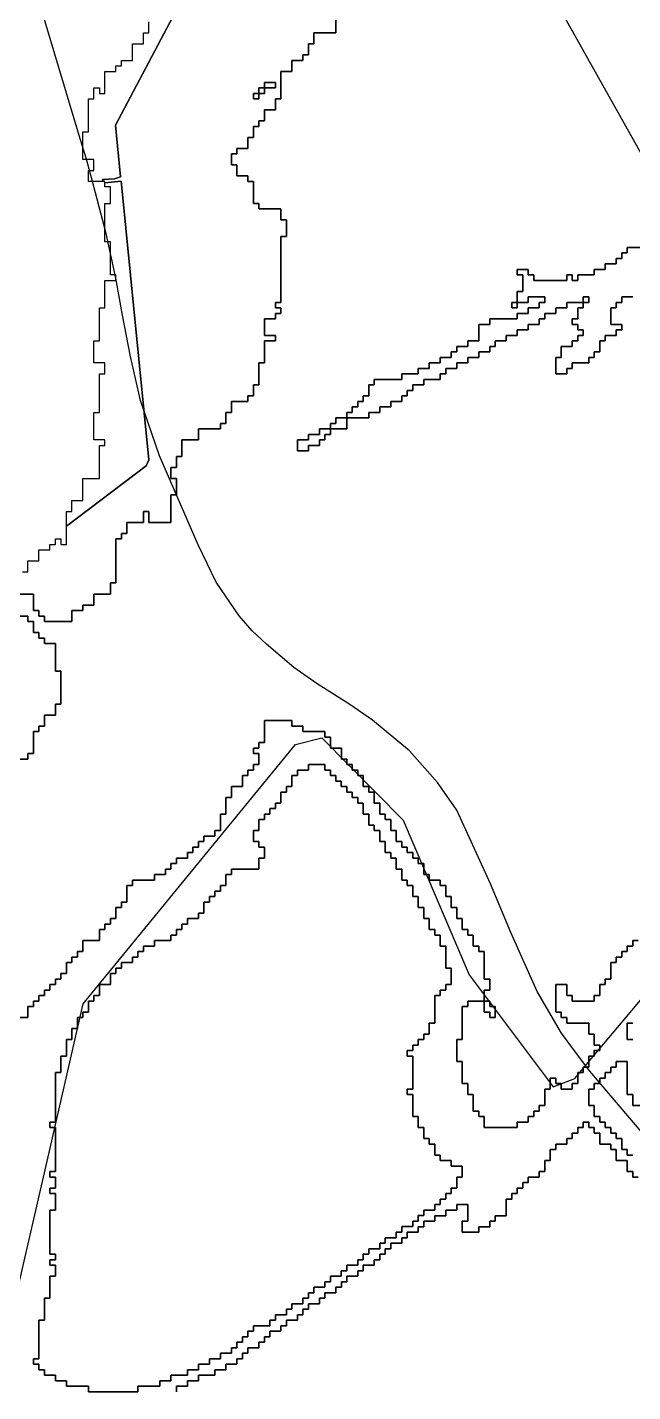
# Model space of a CAD drawing. Header units: metres. Extents: x 553506 to 563855, y 142925 to 150243.
# Drawn here: x 554495.8 to 554716, y 145238 to 145734 of the extents above; entities that cross this region are included whole.
import ezdxf

# ---------------------------------------------------------------- set-up
doc = ezdxf.new("R2010")
doc.units = ezdxf.units.M
for name, color, linetype in [('C-FLOOD_ZONE_3', 150, 'Continuous'), ('C-ROADS', 33, 'Continuous'), ('C-WATERWAYS', 5, 'Continuous')]:
    doc.layers.add(name, color=color, linetype=linetype)

msp = doc.modelspace()

# ---------------------------------------------------------------- linework, layer by layer
at = {"layer": 'C-FLOOD_ZONE_3'}
for points in [[(554494, 145536), (554496, 145536), (554496, 145540), (554500, 145540), (554500, 145544), (554504, 145544), (554504, 145546), (554506, 145546), (554506, 145548), (554508, 145548), (554508, 145546), (554510, 145546), (554510, 145552.711), (554539.0645, 145574.5958), (554540.0101, 145576.7236), (554529.8803, 145678.0711), (554524, 145677.4387), (554524, 145678), (554523.4009, 145678), (554523.13, 145678.68), (554527.48, 145678.93), (554529.7264, 145679.6114), (554527.8486, 145698.3984), (554605.7525, 145845.5548)], [(554605.7525, 145845.5548), (554527.8486, 145698.3984), (554529.7264, 145679.6114), (554527.48, 145678.93), (554523.13, 145678.68), (554523.4009, 145678), (554518, 145678), (554518, 145682), (554520, 145682), (554520, 145686), (554516, 145686), (554516, 145690), (554516, 145696), (554518, 145696), (554518, 145708), (554520, 145708), (554520, 145712), (554522, 145712), (554522, 145710), (554524, 145710), (554524, 145718), (554528, 145718), (554528, 145720), (554530, 145720), (554530, 145722), (554534, 145722), (554534, 145722), (554534, 145728), (554538, 145728), (554538, 145732), (554540, 145732), (554540, 145736)], [(554608, 145738), (554608, 145732), (554602, 145732), (554600, 145732), (554600, 145728), (554598, 145728), (554598, 145724), (554596, 145724), (554596, 145722), (554592, 145722), (554592, 145718), (554588, 145718), (554588, 145708), (554586, 145708), (554586, 145704), (554582, 145704), (554582, 145700), (554580, 145700), (554580, 145698), (554578, 145698), (554578, 145694), (554576, 145694), (554576, 145690), (554572, 145690), (554572, 145688), (554570, 145688), (554570, 145684), (554572, 145684), (554572, 145680), (554576, 145680), (554576, 145678), (554578, 145678), (554578, 145670), (554580, 145670), (554580, 145668), (554588, 145668), (554588, 145664), (554590, 145664), (554590, 145658), (554588, 145658), (554588, 145634), (554586, 145634), (554586, 145632), (554588, 145632), (554588, 145630), (554586, 145630), (554586, 145628), (554582, 145628), (554582, 145622), (554586, 145622), (554586, 145620), (554582, 145620), (554582, 145612), (554580, 145612), (554580, 145604), (554578, 145604), (554578, 145600), (554576, 145600), (554576, 145598), (554570, 145598), (554570, 145594), (554568, 145594), (554568, 145590), (554566, 145590), (554566, 145588), (554558, 145588), (554558, 145584), (554552, 145584), (554552, 145578), (554550, 145578), (554550, 145574), (554548, 145574), (554548, 145570), (554550, 145570), (554550, 145564), (554548, 145564), (554548, 145554), (554540, 145554), (554540, 145558), (554538, 145558), (554538, 145554), (554532, 145554), (554532, 145550), (554530, 145550), (554530, 145548), (554528, 145548), (554528, 145532), (554526, 145532), (554526, 145528), (554520, 145528), (554520, 145524), (554516, 145524), (554516, 145522), (554512, 145522), (554512, 145518), (554502, 145518), (554502, 145520), (554500, 145520), (554500, 145522), (554498, 145522), (554498, 145528), (554490, 145528)], [(554490, 145528), (554498, 145528), (554498, 145522), (554500, 145522), (554500, 145520), (554502, 145520), (554502, 145518), (554512, 145518), (554512, 145522), (554516, 145522), (554516, 145524), (554520, 145524), (554520, 145528), (554526, 145528), (554526, 145532), (554528, 145532), (554528, 145548), (554530, 145548), (554530, 145550), (554532, 145550), (554532, 145554), (554538, 145554), (554538, 145558), (554540, 145558), (554540, 145554), (554548, 145554), (554548, 145564), (554550, 145564), (554550, 145570), (554548, 145570), (554548, 145574), (554550, 145574), (554550, 145578), (554552, 145578), (554552, 145584), (554558, 145584), (554558, 145588), (554566, 145588), (554566, 145590), (554568, 145590), (554568, 145594), (554570, 145594), (554570, 145598), (554576, 145598), (554576, 145600), (554578, 145600), (554578, 145604), (554580, 145604), (554580, 145612), (554582, 145612), (554582, 145620), (554586, 145620), (554586, 145622), (554582, 145622), (554582, 145628), (554586, 145628), (554586, 145630), (554588, 145630), (554588, 145632), (554586, 145632), (554586, 145634), (554588, 145634), (554588, 145658), (554590, 145658), (554590, 145664), (554588, 145664), (554588, 145668), (554580, 145668), (554580, 145670), (554578, 145670), (554578, 145678), (554576, 145678), (554576, 145680), (554572, 145680), (554572, 145684), (554570, 145684), (554570, 145688), (554572, 145688), (554572, 145690), (554576, 145690), (554576, 145694), (554578, 145694), (554578, 145698), (554580, 145698), (554580, 145700), (554582, 145700), (554582, 145704), (554586, 145704), (554586, 145708), (554588, 145708), (554588, 145718), (554592, 145718), (554592, 145722), (554596, 145722), (554596, 145724), (554598, 145724), (554598, 145728), (554600, 145728), (554600, 145732), (554602, 145732), (554608, 145732), (554608, 145738)], [(554716.0006, 145635.9994), (554712.001, 145635.999), (554712.0006, 145633.9994), (554710.001, 145633.999), (554710.0006, 145631.9994), (554708.001, 145631.999), (554708.001, 145626.001), (554712.0006, 145626.0006), (554712.0006, 145623.9994), (554710.001, 145623.999), (554710.0006, 145621.9994), (554706.001, 145621.999), (554706.0006, 145619.9994), (554704.001, 145619.999), (554704.0006, 145615.9994), (554702.001, 145615.999), (554702.0006, 145613.9994), (554700.001, 145613.999), (554700.0006, 145611.9994), (554694.001, 145611.999), (554694.0006, 145609.9994), (554692.001, 145609.999), (554692.0006, 145607.9994), (554687.9994, 145607.9994), (554687.9994, 145614.0006), (554689.999, 145614.001), (554689.9994, 145618.0006), (554693.999, 145618.001), (554693.9994, 145620.0006), (554695.999, 145620.001), (554695.9994, 145622.0006), (554697.999, 145622.001), (554697.999, 145623.999), (554695.9994, 145623.9994), (554695.999, 145625.999), (554693.9994, 145625.9994), (554693.9994, 145628.0006), (554695.999, 145628.001), (554695.9994, 145632.0006), (554697.999, 145632.001), (554698, 145634), (554692.001, 145633.999), (554692.0006, 145631.9994), (554688.001, 145631.999), (554688.0006, 145629.9994), (554684.001, 145629.999), (554684.0006, 145627.9994), (554682.001, 145627.999), (554682.0006, 145625.9994), (554678.001, 145625.999), (554678.0006, 145623.9994), (554674.001, 145623.999), (554674.0006, 145621.9994), (554670.001, 145621.999), (554670.0006, 145619.9994), (554666.001, 145619.999), (554666.0006, 145617.9994), (554664.001, 145617.999), (554664.0006, 145615.9994), (554660.001, 145615.999), (554660.0006, 145613.9994), (554656.001, 145613.999), (554656.0006, 145611.9994), (554652.001, 145611.999), (554652.0006, 145609.9994), (554648.001, 145609.999), (554648.0006, 145607.9994), (554646.001, 145607.999), (554646.0006, 145605.9994), (554640.001, 145605.999), (554640.0006, 145603.9994), (554636.001, 145603.999), (554636.0006, 145601.9994), (554634.001, 145601.999), (554634.0006, 145599.9994), (554632.001, 145599.999), (554632.0006, 145597.9994), (554628.001, 145597.999), (554628.0006, 145595.9994), (554624.001, 145595.999), (554624.0006, 145593.9994), (554620.001, 145593.999), (554620.0006, 145591.9994), (554612, 145592), (554611.9994, 145594.0006), (554613.999, 145594.001), (554613.9994, 145596.0006), (554615.999, 145596.001), (554615.9994, 145598.0006), (554617.999, 145598.001), (554617.9994, 145600.0006), (554619.999, 145600.001), (554619.9994, 145604.0006), (554621.999, 145604.001), (554621.9994, 145606.0006), (554631.999, 145606.001), (554631.9994, 145608.0006), (554637.999, 145608.001), (554637.9994, 145610.0006), (554641.999, 145610.001), (554641.9994, 145612.0006), (554645.999, 145612.001), (554645.9994, 145614.0006), (554649.999, 145614.001), (554649.9994, 145616.0006), (554651.999, 145616.001), (554651.9994, 145618.0006), (554655.999, 145618.001), (554655.9994, 145620.0006), (554659.999, 145620.001), (554659.9994, 145626.0006), (554663.999, 145626.001), (554663.9994, 145628.0006), (554673.999, 145628.001), (554673.9994, 145630.0006), (554677.999, 145630.001), (554677.9994, 145632.0006), (554681.999, 145632.001), (554681.9994, 145634.0006), (554683.999, 145634.001), (554683.999, 145635.999), (554678.001, 145635.999), (554678.0006, 145633.9994), (554674, 145634), (554673.9994, 145638.0006), (554675.999, 145638.001), (554675.999, 145643.999), (554673.9994, 145643.9994), (554673.9994, 145646.0006), (554678.0006, 145646.0006), (554678.001, 145644.001), (554680.0006, 145644.0006), (554680.001, 145642.001), (554691.999, 145642.001), (554691.9994, 145644.0006), (554694.0006, 145644.0006), (554694.001, 145642.001), (554695.999, 145642.001), (554695.9994, 145644.0006), (554701.999, 145644.001), (554701.9994, 145646.0006), (554705.999, 145646.001), (554705.9994, 145648.0006), (554709.999, 145648.001), (554709.9994, 145650.0006), (554711.999, 145650.001), (554711.9994, 145652.0006), (554713.999, 145652.001), (554713.9994, 145654.0006), (554720, 145654.001)], [(554720, 145654.001), (554713.9994, 145654.0006), (554713.999, 145652.001), (554711.9994, 145652.0006), (554711.999, 145650.001), (554709.9994, 145650.0006), (554709.999, 145648.001), (554705.9994, 145648.0006), (554705.999, 145646.001), (554701.9994, 145646.0006), (554701.999, 145644.001), (554695.9994, 145644.0006), (554695.999, 145642.001), (554694.001, 145642.001), (554694.0006, 145644.0006), (554691.9994, 145644.0006), (554691.999, 145642.001), (554680.001, 145642.001), (554680.0006, 145644.0006), (554678.001, 145644.001), (554678.0006, 145646.0006), (554673.9994, 145646.0006), (554673.9994, 145643.9994), (554675.999, 145643.999), (554675.999, 145638.001), (554673.9994, 145638.0006), (554674, 145634), (554678.0006, 145633.9994), (554678.001, 145635.999), (554683.999, 145635.999), (554683.999, 145634.001), (554681.9994, 145634.0006), (554681.999, 145632.001), (554677.9994, 145632.0006), (554677.999, 145630.001), (554673.9994, 145630.0006), (554673.999, 145628.001), (554663.9994, 145628.0006), (554663.999, 145626.001), (554659.9994, 145626.0006), (554659.999, 145620.001), (554655.9994, 145620.0006), (554655.999, 145618.001), (554651.9994, 145618.0006), (554651.999, 145616.001), (554649.9994, 145616.0006), (554649.999, 145614.001), (554645.9994, 145614.0006), (554645.999, 145612.001), (554641.9994, 145612.0006), (554641.999, 145610.001), (554637.9994, 145610.0006), (554637.999, 145608.001), (554631.9994, 145608.0006), (554631.999, 145606.001), (554621.9994, 145606.0006), (554621.999, 145604.001), (554619.9994, 145604.0006), (554619.999, 145600.001), (554617.9994, 145600.0006), (554617.999, 145598.001), (554615.9994, 145598.0006), (554615.999, 145596.001), (554613.9994, 145596.0006), (554613.999, 145594.001), (554611.9994, 145594.0006), (554612, 145592), (554620.0006, 145591.9994), (554620.001, 145593.999), (554624.0006, 145593.9994), (554624.001, 145595.999), (554628.0006, 145595.9994), (554628.001, 145597.999), (554632.0006, 145597.9994), (554632.001, 145599.999), (554634.0006, 145599.9994), (554634.001, 145601.999), (554636.0006, 145601.9994), (554636.001, 145603.999), (554640.0006, 145603.9994), (554640.001, 145605.999), (554646.0006, 145605.9994), (554646.001, 145607.999), (554648.0006, 145607.9994), (554648.001, 145609.999), (554652.0006, 145609.9994), (554652.001, 145611.999), (554656.0006, 145611.9994), (554656.001, 145613.999), (554660.0006, 145613.9994), (554660.001, 145615.999), (554664.0006, 145615.9994), (554664.001, 145617.999), (554666.0006, 145617.9994), (554666.001, 145619.999), (554670.0006, 145619.9994), (554670.001, 145621.999), (554674.0006, 145621.9994), (554674.001, 145623.999), (554678.0006, 145623.9994), (554678.001, 145625.999), (554682.0006, 145625.9994), (554682.001, 145627.999), (554684.0006, 145627.9994), (554684.001, 145629.999), (554688.0006, 145629.9994), (554688.001, 145631.999), (554692.0006, 145631.9994), (554692.001, 145633.999), (554698, 145634), (554697.999, 145632.001), (554695.9994, 145632.0006), (554695.999, 145628.001), (554693.9994, 145628.0006), (554693.9994, 145625.9994), (554695.999, 145625.999), (554695.9994, 145623.9994), (554697.999, 145623.999), (554697.999, 145622.001), (554695.9994, 145622.0006), (554695.999, 145620.001), (554693.9994, 145620.0006), (554693.999, 145618.001), (554689.9994, 145618.0006), (554689.999, 145614.001), (554687.9994, 145614.0006), (554687.9994, 145607.9994), (554692.0006, 145607.9994), (554692.001, 145609.999), (554694.0006, 145609.9994), (554694.001, 145611.999), (554700.0006, 145611.9994), (554700.001, 145613.999), (554702.0006, 145613.9994), (554702.001, 145615.999), (554704.0006, 145615.9994), (554704.001, 145619.999), (554706.0006, 145619.9994), (554706.001, 145621.999), (554710.0006, 145621.9994), (554710.001, 145623.999), (554712.0006, 145623.9994), (554712.0006, 145626.0006), (554708.001, 145626.001), (554708.001, 145631.999), (554710.0006, 145631.9994), (554710.001, 145633.999), (554712.0006, 145633.9994), (554712.001, 145635.999), (554716.0006, 145635.9994)], [(554492, 145520), (554496, 145520), (554496, 145518), (554498, 145518), (554498, 145514), (554500, 145514), (554500, 145512), (554502, 145512), (554502, 145510), (554506, 145510), (554506, 145500), (554508, 145500), (554508, 145488), (554506, 145488), (554506, 145484), (554502, 145484), (554502, 145480), (554500, 145480), (554500, 145478), (554498, 145478), (554498, 145470), (554496, 145470), (554496, 145468), (554492, 145468)], [(554492, 145468), (554496, 145468), (554496, 145470), (554498, 145470), (554498, 145478), (554500, 145478), (554500, 145480), (554502, 145480), (554502, 145484), (554506, 145484), (554506, 145488), (554508, 145488), (554508, 145500), (554506, 145500), (554506, 145510), (554502, 145510), (554502, 145512), (554500, 145512), (554500, 145514), (554498, 145514), (554498, 145518), (554496, 145518), (554496, 145520), (554492, 145520)], [(554491.9994, 145374.0006), (554495.999, 145374.001), (554495.999, 145376), (554495.9994, 145378.0006), (554497.999, 145378.001), (554497.9994, 145380.0006), (554499.999, 145380.001), (554499.9994, 145382.0006), (554501.999, 145382.001), (554501.9994, 145384.0006), (554503.999, 145384.001), (554503.9994, 145386.0006), (554505.999, 145386.001), (554505.9994, 145388.0006), (554507.999, 145388.001), (554507.9994, 145390.0006), (554509.999, 145390.001), (554509.9994, 145394.0006), (554511.999, 145394.001), (554511.9994, 145396.0006), (554513.999, 145396.001), (554513.9994, 145398.0006), (554515.999, 145398.001), (554515.9994, 145402.0006), (554521.999, 145402.001), (554521.9994, 145406.0006), (554523.999, 145406.001), (554523.9994, 145408.0006), (554525.999, 145408.001), (554525.9994, 145410.0006), (554527.999, 145410.001), (554527.9994, 145414.0006), (554529.999, 145414.001), (554529.9994, 145416.0006), (554531.999, 145416.001), (554531.9994, 145422.0006), (554533.999, 145422.001), (554533.9994, 145424.0006), (554538, 145424.001), (554541.999, 145424.001), (554541.9994, 145426.0006), (554544, 145426.001), (554545.999, 145426.001), (554545.9994, 145428.0006), (554547.999, 145428.001), (554547.9994, 145430.0006), (554549.999, 145430.001), (554549.9994, 145432.0006), (554553.999, 145432.001), (554553.9994, 145434.0006), (554555.999, 145434.001), (554555.9994, 145436.0006), (554557.999, 145436.001), (554557.9994, 145438.0006), (554559.999, 145438.001), (554559.9994, 145440.0006), (554563.999, 145440.001), (554563.9994, 145442.0006), (554565.999, 145442.001), (554565.999, 145444), (554565.9994, 145448.0006), (554567.999, 145448.001), (554567.9994, 145454.0006), (554569.999, 145454.001), (554569.9994, 145458.0006), (554573.999, 145458.001), (554573.9994, 145462.0006), (554575.999, 145462.001), (554575.9994, 145464.0006), (554577.999, 145464.001), (554577.9994, 145466.0006), (554579.999, 145466.001), (554579.999, 145469.999), (554577.9994, 145469.9994), (554577.9994, 145472.0006), (554579.999, 145472.001), (554579.9994, 145474.0006), (554581.999, 145474.001), (554581.9994, 145482.0006), (554592.0006, 145482.0006), (554592.001, 145480.001), (554596.0006, 145480.0006), (554596.001, 145478.001), (554604.0006, 145478.0006), (554604.001, 145476.001), (554606.0006, 145476.0006), (554606.001, 145472.001), (554610.0006, 145472.0006), (554610.001, 145468.001), (554612.0006, 145468.0006), (554612.001, 145466.001), (554614.0006, 145466.0006), (554614.001, 145464.001), (554616.0006, 145464.0006), (554616.001, 145462.001), (554618.0006, 145462.0006), (554618.001, 145460), (554618.001, 145458.001), (554620.0006, 145458.0006), (554620.001, 145456.001), (554622.0006, 145456.0006), (554622.001, 145452.001), (554624.0006, 145452.0006), (554624.001, 145450), (554624.001, 145448.001), (554626.0006, 145448.0006), (554626.001, 145446.001), (554628.0006, 145446.0006), (554628.001, 145444), (554628.001, 145442.001), (554630.0006, 145442.0006), (554630.001, 145440), (554630.001, 145438.001), (554632.0006, 145438.0006), (554632.001, 145436.001), (554634.0006, 145436.0006), (554634.001, 145434.001), (554636.0006, 145434.0006), (554636.001, 145432.001), (554638.0006, 145432.0006), (554638.001, 145430.001), (554640.0006, 145430.0006), (554640.001, 145426.001), (554642.0006, 145426.0006), (554642.001, 145424.001), (554646.0006, 145424.0006), (554646.001, 145422.001), (554648.0006, 145422.0006), (554648.001, 145418.001), (554650.0006, 145418.0006), (554650.001, 145416), (554650.001, 145414.001), (554652.0006, 145414.0006), (554652.001, 145410.001), (554654.0006, 145410.0006), (554654.001, 145406.001), (554656.0006, 145406.0006), (554656.001, 145404.001), (554658.0006, 145404.0006), (554658.001, 145400.001), (554660.0006, 145400.0006), (554660.001, 145398.001), (554662.0006, 145398.0006), (554662.001, 145388.001), (554664.0006, 145388.0006), (554664.0006, 145383.9994), (554662.001, 145383.999), (554662, 145380), (554656.001, 145379.999), (554656.0006, 145377.9994), (554654.001, 145377.999), (554654.0006, 145365.9994), (554652.001, 145365.999), (554652.001, 145358.001), (554654.0006, 145358.0006), (554654.001, 145350.001), (554656.0006, 145350.0006), (554656.001, 145346.001), (554658.0006, 145346.0006), (554658.001, 145342), (554658.001, 145340.001), (554660.0006, 145340.0006), (554660.001, 145338.001), (554662.0006, 145338.0006), (554662.001, 145334.001), (554673.999, 145334.001), (554673.9994, 145336.0006), (554677.999, 145336.001), (554677.9994, 145338.0006), (554679.999, 145338.001), (554679.9994, 145340.0006), (554681.999, 145340.001), (554681.9994, 145342.0006), (554683.999, 145342.001), (554683.9994, 145348.0006), (554685.999, 145348.001), (554685.9994, 145352.0006), (554688.0006, 145352.0006), (554688.001, 145350.001), (554690.0006, 145350.0006), (554690.001, 145348.001), (554693.999, 145348.001), (554693.9994, 145350.0006), (554695.999, 145350.001), (554695.9994, 145354.0006), (554697.999, 145354.001), (554697.9994, 145356.0006), (554699.999, 145356.001), (554699.999, 145358), (554699.9994, 145360.0006), (554701.999, 145360.001), (554701.9994, 145362.0006), (554703.999, 145362.001), (554703.999, 145363.999), (554701.9994, 145363.9994), (554701.999, 145367.999), (554699.9994, 145367.9994), (554699.999, 145370), (554699.999, 145371.999), (554691.9994, 145371.9994), (554691.999, 145373.999), (554689.9994, 145373.9994), (554689.999, 145375.999), (554687.9994, 145375.9994), (554687.9994, 145386.0006), (554692.0006, 145386.0006), (554692.001, 145382.001), (554694.0006, 145382.0006), (554694.001, 145380.001), (554701.999, 145380.001), (554701.9994, 145382.0006), (554703.999, 145382.001), (554703.9994, 145386.0006), (554705.999, 145386.001), (554705.9994, 145388.0006), (554707.999, 145388.001), (554707.9994, 145394.0006), (554709.999, 145394.001), (554709.9994, 145396.0006), (554711.999, 145396.001), (554711.9994, 145398.0006), (554713.999, 145398.001), (554713.9994, 145400.0006), (554715.999, 145400.001), (554715.9994, 145402.0006), (554717.999, 145402.001)], [(554717.999, 145402.001), (554715.9994, 145402.0006), (554715.999, 145400.001), (554713.9994, 145400.0006), (554713.999, 145398.001), (554711.9994, 145398.0006), (554711.999, 145396.001), (554709.9994, 145396.0006), (554709.999, 145394.001), (554707.9994, 145394.0006), (554707.999, 145388.001), (554705.9994, 145388.0006), (554705.999, 145386.001), (554703.9994, 145386.0006), (554703.999, 145382.001), (554701.9994, 145382.0006), (554701.999, 145380.001), (554694.001, 145380.001), (554694.0006, 145382.0006), (554692.001, 145382.001), (554692.0006, 145386.0006), (554687.9994, 145386.0006), (554687.9994, 145375.9994), (554689.999, 145375.999), (554689.9994, 145373.9994), (554691.999, 145373.999), (554691.9994, 145371.9994), (554699.999, 145371.999), (554699.999, 145370), (554699.9994, 145367.9994), (554701.999, 145367.999), (554701.9994, 145363.9994), (554703.999, 145363.999), (554703.999, 145362.001), (554701.9994, 145362.0006), (554701.999, 145360.001), (554699.9994, 145360.0006), (554699.999, 145358), (554699.999, 145356.001), (554697.9994, 145356.0006), (554697.999, 145354.001), (554695.9994, 145354.0006), (554695.999, 145350.001), (554693.9994, 145350.0006), (554693.999, 145348.001), (554690.001, 145348.001), (554690.0006, 145350.0006), (554688.001, 145350.001), (554688.0006, 145352.0006), (554685.9994, 145352.0006), (554685.999, 145348.001), (554683.9994, 145348.0006), (554683.999, 145342.001), (554681.9994, 145342.0006), (554681.999, 145340.001), (554679.9994, 145340.0006), (554679.999, 145338.001), (554677.9994, 145338.0006), (554677.999, 145336.001), (554673.9994, 145336.0006), (554673.999, 145334.001), (554662.001, 145334.001), (554662.0006, 145338.0006), (554660.001, 145338.001), (554660.0006, 145340.0006), (554658.001, 145340.001), (554658.001, 145342), (554658.0006, 145346.0006), (554656.001, 145346.001), (554656.0006, 145350.0006), (554654.001, 145350.001), (554654.0006, 145358.0006), (554652.001, 145358.001), (554652.001, 145365.999), (554654.0006, 145365.9994), (554654.001, 145377.999), (554656.0006, 145377.9994), (554656.001, 145379.999), (554662, 145380), (554662.001, 145383.999), (554664.0006, 145383.9994), (554664.0006, 145388.0006), (554662.001, 145388.001), (554662.0006, 145398.0006), (554660.001, 145398.001), (554660.0006, 145400.0006), (554658.001, 145400.001), (554658.0006, 145404.0006), (554656.001, 145404.001), (554656.0006, 145406.0006), (554654.001, 145406.001), (554654.0006, 145410.0006), (554652.001, 145410.001), (554652.0006, 145414.0006), (554650.001, 145414.001), (554650.001, 145416), (554650.0006, 145418.0006), (554648.001, 145418.001), (554648.0006, 145422.0006), (554646.001, 145422.001), (554646.0006, 145424.0006), (554642.001, 145424.001), (554642.0006, 145426.0006), (554640.001, 145426.001), (554640.0006, 145430.0006), (554638.001, 145430.001), (554638.0006, 145432.0006), (554636.001, 145432.001), (554636.0006, 145434.0006), (554634.001, 145434.001), (554634.0006, 145436.0006), (554632.001, 145436.001), (554632.0006, 145438.0006), (554630.001, 145438.001), (554630.001, 145440), (554630.0006, 145442.0006), (554628.001, 145442.001), (554628.001, 145444), (554628.0006, 145446.0006), (554626.001, 145446.001), (554626.0006, 145448.0006), (554624.001, 145448.001), (554624.001, 145450), (554624.0006, 145452.0006), (554622.001, 145452.001), (554622.0006, 145456.0006), (554620.001, 145456.001), (554620.0006, 145458.0006), (554618.001, 145458.001), (554618.001, 145460), (554618.0006, 145462.0006), (554616.001, 145462.001), (554616.0006, 145464.0006), (554614.001, 145464.001), (554614.0006, 145466.0006), (554612.001, 145466.001), (554612.0006, 145468.0006), (554610.001, 145468.001), (554610.0006, 145472.0006), (554606.001, 145472.001), (554606.0006, 145476.0006), (554604.001, 145476.001), (554604.0006, 145478.0006), (554596.001, 145478.001), (554596.0006, 145480.0006), (554592.001, 145480.001), (554592.0006, 145482.0006), (554581.9994, 145482.0006), (554581.999, 145474.001), (554579.9994, 145474.0006), (554579.999, 145472.001), (554577.9994, 145472.0006), (554577.9994, 145469.9994), (554579.999, 145469.999), (554579.999, 145466.001), (554577.9994, 145466.0006), (554577.999, 145464.001), (554575.9994, 145464.0006), (554575.999, 145462.001), (554573.9994, 145462.0006), (554573.999, 145458.001), (554569.9994, 145458.0006), (554569.999, 145454.001), (554567.9994, 145454.0006), (554567.999, 145448.001), (554565.9994, 145448.0006), (554565.999, 145444), (554565.999, 145442.001), (554563.9994, 145442.0006), (554563.999, 145440.001), (554559.9994, 145440.0006), (554559.999, 145438.001), (554557.9994, 145438.0006), (554557.999, 145436.001), (554555.9994, 145436.0006), (554555.999, 145434.001), (554553.9994, 145434.0006), (554553.999, 145432.001), (554549.9994, 145432.0006), (554549.999, 145430.001), (554547.9994, 145430.0006), (554547.999, 145428.001), (554545.9994, 145428.0006), (554545.999, 145426.001), (554544, 145426.001), (554541.9994, 145426.0006), (554541.999, 145424.001), (554538, 145424.001), (554533.9994, 145424.0006), (554533.999, 145422.001), (554531.9994, 145422.0006), (554531.999, 145416.001), (554529.9994, 145416.0006), (554529.999, 145414.001), (554527.9994, 145414.0006), (554527.999, 145410.001), (554525.9994, 145410.0006), (554525.999, 145408.001), (554523.9994, 145408.0006), (554523.999, 145406.001), (554521.9994, 145406.0006), (554521.999, 145402.001), (554515.9994, 145402.0006), (554515.999, 145398.001), (554513.9994, 145398.0006), (554513.999, 145396.001), (554511.9994, 145396.0006), (554511.999, 145394.001), (554509.9994, 145394.0006), (554509.999, 145390.001), (554507.9994, 145390.0006), (554507.999, 145388.001), (554505.9994, 145388.0006), (554505.999, 145386.001), (554503.9994, 145386.0006), (554503.999, 145384.001), (554501.9994, 145384.0006), (554501.999, 145382.001), (554499.9994, 145382.0006), (554499.999, 145380.001), (554497.9994, 145380.0006), (554497.999, 145378.001), (554495.9994, 145378.0006), (554495.999, 145376), (554495.999, 145374.001), (554491.9994, 145374.0006)], [(554716.0006, 145371.9994), (554714.001, 145371.999), (554714.001, 145366.001), (554716.0006, 145366.0006)], [(554716.0006, 145366.0006), (554714.001, 145366.001), (554714.001, 145371.999), (554716.0006, 145371.9994)], [(554722.0006, 145341.9994), (554715.9994, 145341.9994), (554715.999, 145345.999), (554713.9994, 145345.9994), (554713.999, 145357.999), (554710.001, 145357.999), (554710.0006, 145355.9994), (554708.001, 145355.999), (554708.0006, 145353.9994), (554706.001, 145353.999), (554706.0006, 145351.9994), (554704.001, 145351.999), (554704.0006, 145349.9994), (554702.001, 145349.999), (554702.0006, 145347.9994), (554700.001, 145347.999), (554700.001, 145344), (554700.001, 145342.001), (554702.0006, 145342.0006), (554702.001, 145338.001), (554704.0006, 145338.0006), (554704.001, 145336.001), (554706.0006, 145336.0006), (554706.001, 145334.001), (554708.0006, 145334.0006), (554708.001, 145332.001), (554710.0006, 145332.0006), (554710.001, 145330.001), (554712.0006, 145330.0006), (554712.001, 145326.001), (554714.0006, 145326.0006), (554714.001, 145324.001), (554716.0006, 145324.0006)], [(554716.0006, 145324.0006), (554714.001, 145324.001), (554714.0006, 145326.0006), (554712.001, 145326.001), (554712.0006, 145330.0006), (554710.001, 145330.001), (554710.0006, 145332.0006), (554708.001, 145332.001), (554708.0006, 145334.0006), (554706.001, 145334.001), (554706.0006, 145336.0006), (554704.001, 145336.001), (554704.0006, 145338.0006), (554702.001, 145338.001), (554702.0006, 145342.0006), (554700.001, 145342.001), (554700.001, 145344), (554700.001, 145347.999), (554702.0006, 145347.9994), (554702.001, 145349.999), (554704.0006, 145349.9994), (554704.001, 145351.999), (554706.0006, 145351.9994), (554706.001, 145353.999), (554708.0006, 145353.9994), (554708.001, 145355.999), (554710.0006, 145355.9994), (554710.001, 145357.999), (554713.999, 145357.999), (554713.9994, 145345.9994), (554715.999, 145345.999), (554715.9994, 145341.9994), (554722.0006, 145341.9994)], [(554717.999, 145315.999), (554715.9994, 145315.9994), (554715.999, 145317.999), (554713.9994, 145317.9994), (554713.999, 145321.999), (554709.9994, 145321.9994), (554709.999, 145325.999), (554707.9994, 145325.9994), (554707.999, 145327.999), (554703.9994, 145327.9994), (554703.999, 145331.999), (554701.9994, 145331.9994), (554701.999, 145333.999), (554699.9994, 145333.9994), (554699.999, 145335.999), (554698.001, 145335.999), (554698.0006, 145333.9994), (554696.001, 145333.999), (554696.0006, 145331.9994), (554694.001, 145331.999), (554694.0006, 145329.9994), (554692.001, 145329.999), (554692.0006, 145327.9994), (554688.001, 145327.999), (554688.0006, 145325.9994), (554686.001, 145325.999), (554686.0006, 145321.9994), (554684.001, 145321.999), (554684.0006, 145317.9994), (554682.001, 145317.999), (554682.0006, 145315.9994), (554678.001, 145315.999), (554678.0006, 145313.9994), (554676.001, 145313.999), (554676.0006, 145311.9994), (554674.001, 145311.999), (554674.0006, 145309.9994), (554672.001, 145309.999), (554672.0006, 145307.9994), (554670.001, 145307.999), (554670.0006, 145301.9994), (554666.001, 145301.999), (554666.0006, 145299.9994), (554664.001, 145299.999), (554664.0006, 145297.9994), (554660.001, 145297.999), (554660.0006, 145295.9994), (554653.9994, 145295.9994), (554653.9994, 145300.0006), (554655.999, 145300.001), (554655.999, 145305.999), (554652.001, 145305.999), (554652.0006, 145303.9994), (554648.001, 145303.999), (554648.0006, 145301.9994), (554644.001, 145301.999), (554644.0006, 145299.9994), (554640.001, 145299.999), (554640.0006, 145297.9994), (554638.001, 145297.999), (554638.0006, 145295.9994), (554634.001, 145295.999), (554634.0006, 145293.9994), (554632.001, 145293.999), (554632.0006, 145291.9994), (554628.001, 145291.999), (554628.0006, 145289.9994), (554626.001, 145289.999), (554626.0006, 145287.9994), (554624.001, 145287.999), (554624.0006, 145285.9994), (554622.001, 145285.999), (554622.0006, 145283.9994), (554618.001, 145283.999), (554618.0006, 145281.9994), (554616.001, 145281.999), (554616.0006, 145279.9994), (554612.001, 145279.999), (554612.0006, 145277.9994), (554610.001, 145277.999), (554610.0006, 145275.9994), (554608.001, 145275.999), (554608.0006, 145273.9994), (554604.001, 145273.999), (554604.0006, 145271.9994), (554602.001, 145271.999), (554602.0006, 145269.9994), (554598.001, 145269.999), (554598.0006, 145267.9994), (554596.001, 145267.999), (554596.0006, 145265.9994), (554594.001, 145265.999), (554594.0006, 145263.9994), (554590.001, 145263.999), (554590.0006, 145261.9994), (554588.001, 145261.999), (554588.0006, 145259.9994), (554584.001, 145259.999), (554584.0006, 145257.9994), (554582.001, 145257.999), (554582.0006, 145255.9994), (554580.001, 145255.999), (554580.0006, 145253.9994), (554576.001, 145253.999), (554576.0006, 145251.9994), (554574.001, 145251.999), (554574.0006, 145249.9994), (554572.001, 145249.999), (554572.0006, 145247.9994), (554568.001, 145247.999), (554568.0006, 145245.9994), (554564.001, 145245.999), (554564.0006, 145243.9994), (554558.001, 145243.999), (554558.0006, 145241.9994), (554554.001, 145241.999), (554554.0006, 145239.9994), (554550.001, 145239.999), (554550.0006, 145237.9994)], [(554550.0006, 145237.9994), (554550.001, 145239.999), (554554.0006, 145239.9994), (554554.001, 145241.999), (554558.0006, 145241.9994), (554558.001, 145243.999), (554564.0006, 145243.9994), (554564.001, 145245.999), (554568.0006, 145245.9994), (554568.001, 145247.999), (554572.0006, 145247.9994), (554572.001, 145249.999), (554574.0006, 145249.9994), (554574.001, 145251.999), (554576.0006, 145251.9994), (554576.001, 145253.999), (554580.0006, 145253.9994), (554580.001, 145255.999), (554582.0006, 145255.9994), (554582.001, 145257.999), (554584.0006, 145257.9994), (554584.001, 145259.999), (554588.0006, 145259.9994), (554588.001, 145261.999), (554590.0006, 145261.9994), (554590.001, 145263.999), (554594.0006, 145263.9994), (554594.001, 145265.999), (554596.0006, 145265.9994), (554596.001, 145267.999), (554598.0006, 145267.9994), (554598.001, 145269.999), (554602.0006, 145269.9994), (554602.001, 145271.999), (554604.0006, 145271.9994), (554604.001, 145273.999), (554608.0006, 145273.9994), (554608.001, 145275.999), (554610.0006, 145275.9994), (554610.001, 145277.999), (554612.0006, 145277.9994), (554612.001, 145279.999), (554616.0006, 145279.9994), (554616.001, 145281.999), (554618.0006, 145281.9994), (554618.001, 145283.999), (554622.0006, 145283.9994), (554622.001, 145285.999), (554624.0006, 145285.9994), (554624.001, 145287.999), (554626.0006, 145287.9994), (554626.001, 145289.999), (554628.0006, 145289.9994), (554628.001, 145291.999), (554632.0006, 145291.9994), (554632.001, 145293.999), (554634.0006, 145293.9994), (554634.001, 145295.999), (554638.0006, 145295.9994), (554638.001, 145297.999), (554640.0006, 145297.9994), (554640.001, 145299.999), (554644.0006, 145299.9994), (554644.001, 145301.999), (554648.0006, 145301.9994), (554648.001, 145303.999), (554652.0006, 145303.9994), (554652.001, 145305.999), (554655.999, 145305.999), (554655.999, 145300.001), (554653.9994, 145300.0006), (554653.9994, 145295.9994), (554660.0006, 145295.9994), (554660.001, 145297.999), (554664.0006, 145297.9994), (554664.001, 145299.999), (554666.0006, 145299.9994), (554666.001, 145301.999), (554670.0006, 145301.9994), (554670.001, 145307.999), (554672.0006, 145307.9994), (554672.001, 145309.999), (554674.0006, 145309.9994), (554674.001, 145311.999), (554676.0006, 145311.9994), (554676.001, 145313.999), (554678.0006, 145313.9994), (554678.001, 145315.999), (554682.0006, 145315.9994), (554682.001, 145317.999), (554684.0006, 145317.9994), (554684.001, 145321.999), (554686.0006, 145321.9994), (554686.001, 145325.999), (554688.0006, 145325.9994), (554688.001, 145327.999), (554692.0006, 145327.9994), (554692.001, 145329.999), (554694.0006, 145329.9994), (554694.001, 145331.999), (554696.0006, 145331.9994), (554696.001, 145333.999), (554698.0006, 145333.9994), (554698.001, 145335.999), (554699.999, 145335.999), (554699.9994, 145333.9994), (554701.999, 145333.999), (554701.9994, 145331.9994), (554703.999, 145331.999), (554703.9994, 145327.9994), (554707.999, 145327.999), (554707.9994, 145325.9994), (554709.999, 145325.999), (554709.9994, 145321.9994), (554713.999, 145321.999), (554713.9994, 145317.9994), (554715.999, 145317.999), (554715.9994, 145315.9994), (554717.999, 145315.999)]]:
    msp.add_lwpolyline(points, dxfattribs=at)
for points in [[(554582, 145710), (554582, 145712), (554580, 145712), (554580, 145710), (554582, 145710)], [(554582, 145712), (554582, 145710), (554580, 145710), (554580, 145712), (554582, 145712)], [(554586, 145712), (554586, 145714), (554582, 145714), (554582, 145712), (554586, 145712)], [(554582, 145714), (554586, 145714), (554586, 145712), (554582, 145712), (554582, 145714)], [(554578, 145708), (554580, 145708), (554580, 145710), (554578, 145710), (554578, 145708)], [(554580, 145710), (554580, 145708), (554578, 145708), (554578, 145710), (554580, 145710)], [(554522, 145624), (554522, 145632), (554524, 145632), (554524, 145642), (554528, 145642), (554528, 145644), (554526, 145644), (554526, 145656), (554524, 145656), (554524, 145670), (554526, 145670), (554526, 145676), (554524, 145676), (554524, 145677.4387), (554529.8803, 145678.0711), (554540.0101, 145576.7236), (554539.0645, 145574.5958), (554510, 145552.711), (554510, 145558), (554512, 145558), (554512, 145562), (554516, 145562), (554516, 145570), (554522, 145570), (554522, 145582), (554524, 145582), (554524, 145584), (554520, 145584), (554520, 145594), (554522, 145594), (554522, 145608), (554524, 145608), (554524, 145612), (554520, 145612), (554520, 145614), (554520, 145620), (554522, 145620), (554522, 145624)], [(554674, 145634), (554674.0006, 145631.9994), (554671.9994, 145631.9994), (554671.9994, 145634.0006), (554674, 145634)], [(554671.9994, 145634.0006), (554671.9994, 145631.9994), (554674.0006, 145631.9994), (554674, 145634), (554671.9994, 145634.0006)], [(554699.999, 145634.001), (554699.999, 145635.999), (554698.001, 145635.999), (554698, 145634), (554699.999, 145634.001)], [(554699.999, 145634.001), (554698, 145634), (554698.001, 145635.999), (554699.999, 145635.999), (554699.999, 145634.001)], [(554597.999, 145584.001), (554597.9994, 145586.0006), (554601.999, 145586.001), (554601.9994, 145588.0006), (554606, 145588), (554606.0006, 145585.9994), (554604.001, 145585.999), (554604.0006, 145583.9994), (554602.001, 145583.999), (554602.0006, 145581.9994), (554598.001, 145581.999), (554598.0006, 145579.9994), (554593.9994, 145579.9994), (554593.9994, 145584.0006), (554597.999, 145584.001)], [(554601.9994, 145588.0006), (554601.999, 145586.001), (554597.9994, 145586.0006), (554597.999, 145584.001), (554593.9994, 145584.0006), (554593.9994, 145579.9994), (554598.0006, 145579.9994), (554598.001, 145581.999), (554602.0006, 145581.9994), (554602.001, 145583.999), (554604.0006, 145583.9994), (554604.001, 145585.999), (554606.0006, 145585.9994), (554606, 145588), (554601.9994, 145588.0006)], [(554605.9994, 145590.0006), (554607.999, 145590.001), (554607.9994, 145592.0006), (554612, 145592), (554612.0006, 145587.9994), (554606, 145588), (554605.9994, 145590.0006)], [(554607.9994, 145592.0006), (554607.999, 145590.001), (554605.9994, 145590.0006), (554606, 145588), (554612.0006, 145587.9994), (554612, 145592), (554607.9994, 145592.0006)], [(554502.0006, 145246.0006), (554502.001, 145244.001), (554506.0006, 145244.0006), (554506.001, 145242.001), (554510.0006, 145242.0006), (554510.001, 145240.001), (554518.0006, 145240.0006), (554518.001, 145238.001), (554535.999, 145238.001), (554535.9994, 145240.0006), (554543.999, 145240.001), (554543.9994, 145242.0006), (554547.999, 145242.001), (554547.9994, 145244.0006), (554553.999, 145244.001), (554553.9994, 145246.0006), (554557.999, 145246.001), (554557.9994, 145248.0006), (554561.999, 145248.001), (554561.9994, 145250.0006), (554565.999, 145250.001), (554565.9994, 145252.0006), (554569.999, 145252.001), (554569.9994, 145254.0006), (554571.999, 145254.001), (554571.9994, 145256.0006), (554573.999, 145256.001), (554573.9994, 145258.0006), (554575.999, 145258.001), (554575.9994, 145260.0006), (554577.999, 145260.001), (554577.9994, 145262.0006), (554583.999, 145262.001), (554583.9994, 145264.0006), (554585.999, 145264.001), (554585.9994, 145266.0006), (554589.999, 145266.001), (554589.9994, 145268.0006), (554591.999, 145268.001), (554591.9994, 145270.0006), (554595.999, 145270.001), (554595.9994, 145272.0006), (554597.999, 145272.001), (554597.9994, 145274.0006), (554599.999, 145274.001), (554599.9994, 145276.0006), (554603.999, 145276.001), (554603.9994, 145278.0006), (554605.999, 145278.001), (554605.9994, 145280.0006), (554609.999, 145280.001), (554609.9994, 145282.0006), (554611.999, 145282.001), (554611.9994, 145284.0006), (554615.999, 145284.001), (554615.9994, 145286.0006), (554617.999, 145286.001), (554617.9994, 145288.0006), (554619.999, 145288.001), (554619.9994, 145290.0006), (554623.999, 145290.001), (554623.9994, 145292.0006), (554625.999, 145292.001), (554625.9994, 145294.0006), (554629.999, 145294.001), (554629.9994, 145296.0006), (554631.999, 145296.001), (554631.9994, 145298.0006), (554635.999, 145298.001), (554635.9994, 145300.0006), (554637.999, 145300.001), (554637.9994, 145302.0006), (554639.999, 145302.001), (554639.9994, 145304.0006), (554643.999, 145304.001), (554643.9994, 145306.0006), (554645.999, 145306.001), (554645.9994, 145308.0006), (554647.999, 145308.001), (554647.9994, 145310.0006), (554649.999, 145310.001), (554649.9994, 145312.0006), (554651.999, 145312.001), (554651.9994, 145316.0006), (554653.999, 145316.001), (554653.999, 145319.999), (554649.9994, 145319.9994), (554649.999, 145321.999), (554645.9994, 145321.9994), (554645.999, 145323.999), (554643.9994, 145323.9994), (554643.999, 145327.999), (554641.9994, 145327.9994), (554641.999, 145329.999), (554639.9994, 145329.9994), (554639.999, 145333.999), (554637.9994, 145333.9994), (554637.999, 145337.999), (554635.9994, 145337.9994), (554635.999, 145345.999), (554633.9994, 145345.9994), (554633.9994, 145348.0006), (554635.999, 145348.001), (554635.999, 145359.999), (554633.9994, 145359.9994), (554633.9994, 145362.0006), (554635.999, 145362.001), (554635.9994, 145364.0006), (554637.999, 145364.001), (554637.9994, 145366.0006), (554639.999, 145366.001), (554639.9994, 145368.0006), (554641.999, 145368.001), (554641.9994, 145372.0006), (554643.999, 145372.001), (554643.9994, 145382.0006), (554645.999, 145382.001), (554645.9994, 145384.0006), (554647.999, 145384.001), (554647.9994, 145386.0006), (554649.999, 145386.001), (554649.999, 145391.999), (554647.9994, 145391.9994), (554647.999, 145399.999), (554645.9994, 145399.9994), (554645.999, 145403.999), (554643.9994, 145403.9994), (554643.999, 145405.999), (554641.9994, 145405.9994), (554641.999, 145409.999), (554639.9994, 145409.9994), (554639.999, 145413.999), (554637.9994, 145413.9994), (554637.999, 145417.999), (554635.9994, 145417.9994), (554635.999, 145420), (554635.999, 145421.999), (554633.9994, 145421.9994), (554633.999, 145423.999), (554631.9994, 145423.9994), (554631.999, 145427.999), (554629.9994, 145427.9994), (554629.999, 145430), (554629.999, 145431.999), (554627.9994, 145431.9994), (554627.999, 145433.999), (554625.9994, 145433.9994), (554625.999, 145437.999), (554623.9994, 145437.9994), (554623.999, 145440), (554623.999, 145441.999), (554621.9994, 145441.9994), (554621.999, 145443.999), (554619.9994, 145443.9994), (554619.999, 145446), (554619.999, 145447.999), (554617.9994, 145447.9994), (554617.999, 145450), (554617.999, 145451.999), (554615.9994, 145451.9994), (554615.999, 145453.999), (554613.9994, 145453.9994), (554613.999, 145455.999), (554611.9994, 145455.9994), (554611.999, 145457.999), (554609.9994, 145457.9994), (554609.999, 145459.999), (554607.9994, 145459.9994), (554607.999, 145461.999), (554605.9994, 145461.9994), (554605.999, 145463.999), (554603.9994, 145463.9994), (554603.999, 145465.999), (554602, 145465.999), (554598.001, 145465.999), (554598.0006, 145463.9994), (554594.001, 145463.999), (554594.0006, 145461.9994), (554592.001, 145461.999), (554592.0006, 145457.9994), (554590.001, 145457.999), (554590.0006, 145455.9994), (554588.001, 145455.999), (554588.0006, 145451.9994), (554586.001, 145451.999), (554586.0006, 145449.9994), (554584.001, 145449.999), (554584.0006, 145447.9994), (554582.001, 145447.999), (554582.0006, 145445.9994), (554580.001, 145445.999), (554580.001, 145444), (554580.0006, 145441.9994), (554578.001, 145441.999), (554578.001, 145438.001), (554580.0006, 145438.0006), (554580.001, 145436.001), (554582.0006, 145436.0006), (554582.0006, 145431.9994), (554580.001, 145431.999), (554580.0006, 145427.9994), (554570.001, 145427.999), (554570.0006, 145425.9994), (554568.001, 145425.999), (554568.0006, 145421.9994), (554566.001, 145421.999), (554566.0006, 145419.9994), (554564.001, 145419.999), (554564.0006, 145417.9994), (554562.001, 145417.999), (554562.0006, 145415.9994), (554560.001, 145415.999), (554560.0006, 145411.9994), (554558.001, 145411.999), (554558.0006, 145409.9994), (554554.001, 145409.999), (554554.0006, 145407.9994), (554552.001, 145407.999), (554552.0006, 145405.9994), (554550.001, 145405.999), (554550.0006, 145403.9994), (554548.001, 145403.999), (554548.0006, 145401.9994), (554542.001, 145401.999), (554542.0006, 145399.9994), (554538.001, 145399.999), (554538.0006, 145397.9994), (554536.001, 145397.999), (554536.0006, 145395.9994), (554534.001, 145395.999), (554534.0006, 145393.9994), (554532, 145393.999), (554530.001, 145393.999), (554530.0006, 145391.9994), (554528.001, 145391.999), (554528.0006, 145389.9994), (554526.001, 145389.999), (554526.0006, 145385.9994), (554522.001, 145385.999), (554522.0006, 145381.9994), (554520.001, 145381.999), (554520.0006, 145379.9994), (554518.001, 145379.999), (554518.0006, 145375.9994), (554516.001, 145375.999), (554516.0006, 145373.9994), (554514.001, 145373.999), (554514.001, 145372), (554514.0006, 145369.9994), (554512.001, 145369.999), (554512.0006, 145365.9994), (554510.001, 145365.999), (554510.001, 145364), (554510.0006, 145359.9994), (554508.001, 145359.999), (554508.0006, 145353.9994), (554506.001, 145353.999), (554506.0006, 145335.9994), (554504.001, 145335.999), (554504.001, 145334.001), (554506.0006, 145334.0006), (554506.0006, 145317.9994), (554504.001, 145317.999), (554504.001, 145316.001), (554506.0006, 145316.0006), (554506.0006, 145311.9994), (554504.001, 145311.999), (554504.001, 145310.001), (554506.0006, 145310.0006), (554506.0006, 145303.9994), (554504.001, 145303.999), (554504.001, 145296), (554504.001, 145292), (554504.001, 145288.001), (554506.0006, 145288.0006), (554506.0006, 145285.9994), (554504.001, 145285.999), (554504.001, 145284.001), (554506.0006, 145284.0006), (554506.0006, 145279.9994), (554504.001, 145279.999), (554504.0006, 145271.9994), (554502.001, 145271.999), (554502.001, 145268), (554502.0006, 145263.9994), (554500.001, 145263.999), (554500.001, 145260), (554500.0006, 145249.9994), (554498.001, 145249.999), (554498.001, 145248.001), (554500.0006, 145248.0006), (554500.001, 145246.001), (554502.0006, 145246.0006)], [(554603.9994, 145278.0006), (554603.999, 145276.001), (554599.9994, 145276.0006), (554599.999, 145274.001), (554597.9994, 145274.0006), (554597.999, 145272.001), (554595.9994, 145272.0006), (554595.999, 145270.001), (554591.9994, 145270.0006), (554591.999, 145268.001), (554589.9994, 145268.0006), (554589.999, 145266.001), (554585.9994, 145266.0006), (554585.999, 145264.001), (554583.9994, 145264.0006), (554583.999, 145262.001), (554577.9994, 145262.0006), (554577.999, 145260.001), (554575.9994, 145260.0006), (554575.999, 145258.001), (554573.9994, 145258.0006), (554573.999, 145256.001), (554571.9994, 145256.0006), (554571.999, 145254.001), (554569.9994, 145254.0006), (554569.999, 145252.001), (554565.9994, 145252.0006), (554565.999, 145250.001), (554561.9994, 145250.0006), (554561.999, 145248.001), (554557.9994, 145248.0006), (554557.999, 145246.001), (554553.9994, 145246.0006), (554553.999, 145244.001), (554547.9994, 145244.0006), (554547.999, 145242.001), (554543.9994, 145242.0006), (554543.999, 145240.001), (554535.9994, 145240.0006), (554535.999, 145238.001), (554518.001, 145238.001), (554518.0006, 145240.0006), (554510.001, 145240.001), (554510.0006, 145242.0006), (554506.001, 145242.001), (554506.0006, 145244.0006), (554502.001, 145244.001), (554502.0006, 145246.0006), (554500.001, 145246.001), (554500.0006, 145248.0006), (554498.001, 145248.001), (554498.001, 145249.999), (554500.0006, 145249.9994), (554500.001, 145260), (554500.001, 145263.999), (554502.0006, 145263.9994), (554502.001, 145268), (554502.001, 145271.999), (554504.0006, 145271.9994), (554504.001, 145279.999), (554506.0006, 145279.9994), (554506.0006, 145284.0006), (554504.001, 145284.001), (554504.001, 145285.999), (554506.0006, 145285.9994), (554506.0006, 145288.0006), (554504.001, 145288.001), (554504.001, 145292), (554504.001, 145296), (554504.001, 145303.999), (554506.0006, 145303.9994), (554506.0006, 145310.0006), (554504.001, 145310.001), (554504.001, 145311.999), (554506.0006, 145311.9994), (554506.0006, 145316.0006), (554504.001, 145316.001), (554504.001, 145317.999), (554506.0006, 145317.9994), (554506.0006, 145334.0006), (554504.001, 145334.001), (554504.001, 145335.999), (554506.0006, 145335.9994), (554506.001, 145353.999), (554508.0006, 145353.9994), (554508.001, 145359.999), (554510.0006, 145359.9994), (554510.001, 145364), (554510.001, 145365.999), (554512.0006, 145365.9994), (554512.001, 145369.999), (554514.0006, 145369.9994), (554514.001, 145372), (554514.001, 145373.999), (554516.0006, 145373.9994), (554516.001, 145375.999), (554518.0006, 145375.9994), (554518.001, 145379.999), (554520.0006, 145379.9994), (554520.001, 145381.999), (554522.0006, 145381.9994), (554522.001, 145385.999), (554526.0006, 145385.9994), (554526.001, 145389.999), (554528.0006, 145389.9994), (554528.001, 145391.999), (554530.0006, 145391.9994), (554530.001, 145393.999), (554532, 145393.999), (554534.0006, 145393.9994), (554534.001, 145395.999), (554536.0006, 145395.9994), (554536.001, 145397.999), (554538.0006, 145397.9994), (554538.001, 145399.999), (554542.0006, 145399.9994), (554542.001, 145401.999), (554548.0006, 145401.9994), (554548.001, 145403.999), (554550.0006, 145403.9994), (554550.001, 145405.999), (554552.0006, 145405.9994), (554552.001, 145407.999), (554554.0006, 145407.9994), (554554.001, 145409.999), (554558.0006, 145409.9994), (554558.001, 145411.999), (554560.0006, 145411.9994), (554560.001, 145415.999), (554562.0006, 145415.9994), (554562.001, 145417.999), (554564.0006, 145417.9994), (554564.001, 145419.999), (554566.0006, 145419.9994), (554566.001, 145421.999), (554568.0006, 145421.9994), (554568.001, 145425.999), (554570.0006, 145425.9994), (554570.001, 145427.999), (554580.0006, 145427.9994), (554580.001, 145431.999), (554582.0006, 145431.9994), (554582.0006, 145436.0006), (554580.001, 145436.001), (554580.0006, 145438.0006), (554578.001, 145438.001), (554578.001, 145441.999), (554580.0006, 145441.9994), (554580.001, 145444), (554580.001, 145445.999), (554582.0006, 145445.9994), (554582.001, 145447.999), (554584.0006, 145447.9994), (554584.001, 145449.999), (554586.0006, 145449.9994), (554586.001, 145451.999), (554588.0006, 145451.9994), (554588.001, 145455.999), (554590.0006, 145455.9994), (554590.001, 145457.999), (554592.0006, 145457.9994), (554592.001, 145461.999), (554594.0006, 145461.9994), (554594.001, 145463.999), (554598.0006, 145463.9994), (554598.001, 145465.999), (554602, 145465.999), (554603.999, 145465.999), (554603.9994, 145463.9994), (554605.999, 145463.999), (554605.9994, 145461.9994), (554607.999, 145461.999), (554607.9994, 145459.9994), (554609.999, 145459.999), (554609.9994, 145457.9994), (554611.999, 145457.999), (554611.9994, 145455.9994), (554613.999, 145455.999), (554613.9994, 145453.9994), (554615.999, 145453.999), (554615.9994, 145451.9994), (554617.999, 145451.999), (554617.999, 145450), (554617.9994, 145447.9994), (554619.999, 145447.999), (554619.999, 145446), (554619.9994, 145443.9994), (554621.999, 145443.999), (554621.9994, 145441.9994), (554623.999, 145441.999), (554623.999, 145440), (554623.9994, 145437.9994), (554625.999, 145437.999), (554625.9994, 145433.9994), (554627.999, 145433.999), (554627.9994, 145431.9994), (554629.999, 145431.999), (554629.999, 145430), (554629.9994, 145427.9994), (554631.999, 145427.999), (554631.9994, 145423.9994), (554633.999, 145423.999), (554633.9994, 145421.9994), (554635.999, 145421.999), (554635.999, 145420), (554635.9994, 145417.9994), (554637.999, 145417.999), (554637.9994, 145413.9994), (554639.999, 145413.999), (554639.9994, 145409.9994), (554641.999, 145409.999), (554641.9994, 145405.9994), (554643.999, 145405.999), (554643.9994, 145403.9994), (554645.999, 145403.999), (554645.9994, 145399.9994), (554647.999, 145399.999), (554647.9994, 145391.9994), (554649.999, 145391.999), (554649.999, 145386.001), (554647.9994, 145386.0006), (554647.999, 145384.001), (554645.9994, 145384.0006), (554645.999, 145382.001), (554643.9994, 145382.0006), (554643.999, 145372.001), (554641.9994, 145372.0006), (554641.999, 145368.001), (554639.9994, 145368.0006), (554639.999, 145366.001), (554637.9994, 145366.0006), (554637.999, 145364.001), (554635.9994, 145364.0006), (554635.999, 145362.001), (554633.9994, 145362.0006), (554633.9994, 145359.9994), (554635.999, 145359.999), (554635.999, 145348.001), (554633.9994, 145348.0006), (554633.9994, 145345.9994), (554635.999, 145345.999), (554635.9994, 145337.9994), (554637.999, 145337.999), (554637.9994, 145333.9994), (554639.999, 145333.999), (554639.9994, 145329.9994), (554641.999, 145329.999), (554641.9994, 145327.9994), (554643.999, 145327.999), (554643.9994, 145323.9994), (554645.999, 145323.999), (554645.9994, 145321.9994), (554649.999, 145321.999), (554649.9994, 145319.9994), (554653.999, 145319.999), (554653.999, 145316.001), (554651.9994, 145316.0006), (554651.999, 145312.001), (554649.9994, 145312.0006), (554649.999, 145310.001), (554647.9994, 145310.0006), (554647.999, 145308.001), (554645.9994, 145308.0006), (554645.999, 145306.001), (554643.9994, 145306.0006), (554643.999, 145304.001), (554639.9994, 145304.0006), (554639.999, 145302.001), (554637.9994, 145302.0006), (554637.999, 145300.001), (554635.9994, 145300.0006), (554635.999, 145298.001), (554631.9994, 145298.0006), (554631.999, 145296.001), (554629.9994, 145296.0006), (554629.999, 145294.001), (554625.9994, 145294.0006), (554625.999, 145292.001), (554623.9994, 145292.0006), (554623.999, 145290.001), (554619.9994, 145290.0006), (554619.999, 145288.001), (554617.9994, 145288.0006), (554617.999, 145286.001), (554615.9994, 145286.0006), (554615.999, 145284.001), (554611.9994, 145284.0006), (554611.999, 145282.001), (554609.9994, 145282.0006), (554609.999, 145280.001), (554605.9994, 145280.0006), (554605.999, 145278.001), (554603.9994, 145278.0006)], [(554661.9994, 145375.9994), (554662, 145380), (554664.0006, 145380.0006), (554664.001, 145378.001), (554666.0006, 145378.0006), (554666.0006, 145373.9994), (554663.9994, 145373.9994), (554663.999, 145375.999), (554661.9994, 145375.9994)], [(554661.9994, 145375.9994), (554663.999, 145375.999), (554663.9994, 145373.9994), (554666.0006, 145373.9994), (554666.0006, 145378.0006), (554664.001, 145378.001), (554664.0006, 145380.0006), (554662, 145380), (554661.9994, 145375.9994)]]:
    msp.add_lwpolyline(points, close=True, dxfattribs=at)
at = {"layer": 'C-ROADS'}
for points in [[(554592.7078, 145501.2991), (554582.787, 145509.7818), (554577.6207, 145514.5901), (554572.8683, 145520.0564), (554564.4161, 145532.2671), (554557.9239, 145545.8166), (554543.912, 145578.2491), (554536.9931, 145598.3188), (554533.315, 145614.3458), (554530.4144, 145629.4056), (554527.9692, 145642.8097), (554524.4046, 145659.0182), (554520.5245, 145673.8594), (554517.2543, 145686.0924), (554514.6807, 145694.6959), (554501.5942, 145738.4749)], [(554695.2105, 145361.4487), (554690.1215, 145368.3293), (554681.2453, 145383.4541), (554671.6587, 145404.9903), (554664.3149, 145422.6542), (554652.0683, 145449.3857), (554645.031, 145459.4241), (554634.8513, 145470.9261), (554621.3249, 145482.0826), (554613.0948, 145487.8337), (554601.2441, 145495.368), (554592.7078, 145501.2991)], [(554743.3545, 145305.8264), (554723.1887, 145327.7118), (554700.3641, 145354.5144), (554695.2105, 145361.4487)]]:
    msp.add_lwpolyline(points, dxfattribs=at)
at = {"layer": 'C-WATERWAYS'}
for points in [[(554580.2476, 146098.7824), (554636.2798, 146051.9775), (554753.3872, 146010.0057), (554715.6178, 145928.648), (554668.5279, 145778.1638), (554778.2628, 145582.6966)], [(554702.7768, 145361.2646), (554784.9893, 145458.9625), (554773.9961, 145544.8507), (554778.2628, 145582.6966)], [(554279.826, 144809.0926), (554395.7376, 145067.6564), (554410.3105, 145162.0924), (554478.8851, 145217.451), (554503.3988, 145323.3823), (554516.0506, 145379.0198), (554593.3623, 145473.2617), (554602.8479, 145475.7618), (554632.5436, 145445.8045), (554656.4913, 145389.5538), (554687.0008, 145348.848), (554694.8827, 145351.8898)], [(554694.8827, 145351.8898), (554702.7768, 145361.2646)]]:
    msp.add_lwpolyline(points, dxfattribs=at)

doc.saveas('drawing.dxf')
